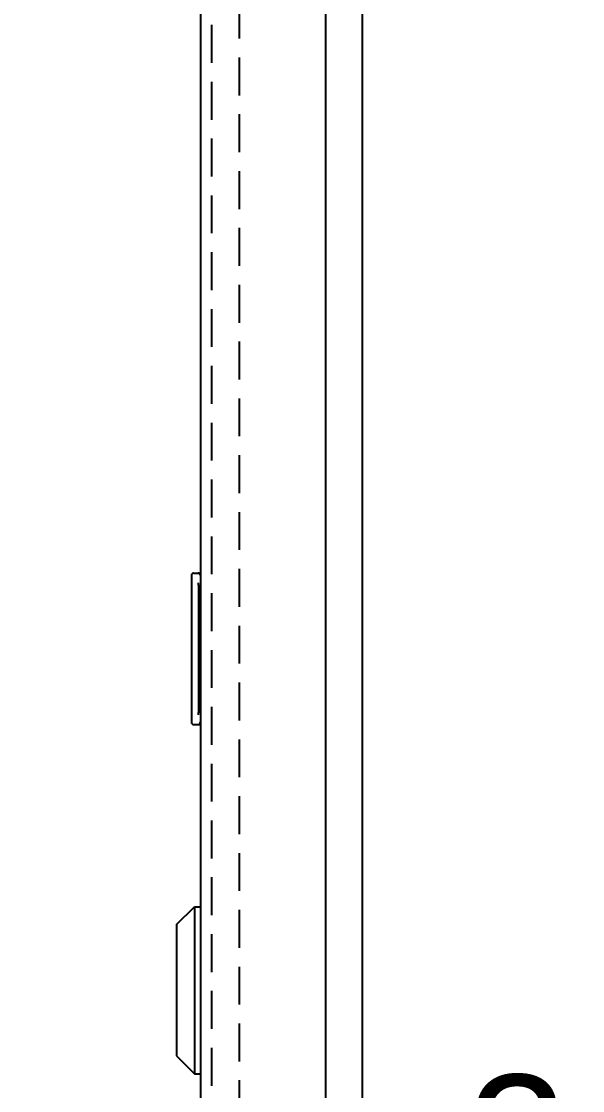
# Model space of a CAD drawing. Header units: inches. Extents: x 0 to 183, y 0 to 117.
# Drawn here: x 78.74 to 82.44, y 33.21 to 40.26 of the extents above; entities that cross this region are included whole.
import ezdxf

# ---------------------------------------------------------------- set-up
doc = ezdxf.new("R2010")
doc.units = ezdxf.units.IN
doc.header["$MEASUREMENT"] = 0
doc.linetypes.add('HIDDEN', pattern=[0.375, 0.25, -0.125])
doc.layers.add('DEFAULT_2', color=8, linetype='HIDDEN')
doc.layers.add('DOOR_ASSEMBLY', color=7, linetype='Continuous')
doc.styles.get("Standard").update_dxf_attribs({"font": 'arial.ttf'})
doc.dimstyles.get("Standard").update_dxf_attribs({"dimtxt": 0.18, "dimasz": 0.18, "dimexe": 0.18, "dimexo": 0.0625, "dimgap": 0.09, "dimtad": 0, "dimtih": 1, "dimtoh": 1, "dimdec": 4, "dimzin": 0, "dimdsep": 46, "dimtxsty": 'Standard', "dimcen": 0.09, "dimadec": 0, "dimazin": 0, "dimtfac": 1, "dimtdec": 4, "dimtofl": 0, "dimtmove": 0, "dimatfit": 3, "dimfxl": 1, "dimtolj": 1, "dimtzin": 0, "dimarcsym": 0})

# ---------------------------------------------------------------- blocks, each defined once
blk = doc.blocks.new('*D46')
at = {"color": 0, "lineweight": -2, "transparency": 16777216}
for p, q in [((81, 52.8178), (81, 58.3675)), ((85.5, 40.3125), (85.5, 58.3675)), ((79.87, 58.1875), (78.74, 58.1875)), ((86.63, 58.1875), (87.76, 58.1875))]:
    blk.add_line(p, q, dxfattribs=at)
at = {"color": 0, "transparency": 16777216}
for points in [[(79.87, 58.3758), (79.87, 57.9992), (81, 58.1875)], [(86.63, 58.3758), (86.63, 57.9992), (85.5, 58.1875)]]:
    blk.add_solid(points, dxfattribs=at)
at = {"layer": 'Defpoints', "color": 0, "transparency": 16777216}
for p in [(81, 58.1875), (81, 52.7553), (85.5, 40.25)]:
    blk.add_point(p, dxfattribs=at)
at = {"color": 0, "transparency": 16777216, "insert": (83.25, 58.1875), "char_height": 0.85, "attachment_point": 5}
blk.add_mtext('\\A1;4.5000', dxfattribs=at)
blk = doc.blocks.new('*D47')
at = {"color": 0, "lineweight": -2, "transparency": 16777216}
for p, q in [((83.5, 35.5103), (83.5, 36.6403)), ((89, 34.3803), (83.32, 34.3803)), ((89, 31.3803), (83.32, 31.3803)), ((83.5, 30.2503), (83.5, 29.1203))]:
    blk.add_line(p, q, dxfattribs=at)
at = {"color": 0, "transparency": 16777216}
for points in [[(83.3117, 35.5103), (83.6883, 35.5103), (83.5, 34.3803)], [(83.3117, 30.2503), (83.6883, 30.2503), (83.5, 31.3803)]]:
    blk.add_solid(points, dxfattribs=at)
at = {"layer": 'Defpoints', "color": 0, "transparency": 16777216}
for p in [(89.0625, 34.3803), (83.5, 31.3803), (89.0625, 31.3803)]:
    blk.add_point(p, dxfattribs=at)
at = {"color": 0, "transparency": 16777216, "insert": (83.5, 32.8803), "char_height": 0.85, "attachment_point": 5}
blk.add_mtext('\\A1;3.0000', dxfattribs=at)

msp = doc.modelspace()

# ---------------------------------------------------------------- linework, layer by layer
at = {"color": 3, "linetype": 'Continuous'}
msp.add_line((80.98925, 31.44767), (80.98925, 67.29767), dxfattribs=at)
at = {"layer": 'DEFAULT_2', "color": 8, "linetype": 'HIDDEN'}
msp.add_line((80.17661, 66.27496), (80.17661, 32.47037), dxfattribs=at)
at = {"layer": 'DOOR_ASSEMBLY', "color": 3, "linetype": 'Continuous'}
for p, q in [((79.92125, 67.00567), (79.92125, 31.73967)), ((80.74625, 67.03267), (80.74625, 31.71267))]:
    msp.add_line(p, q, dxfattribs=at)
at = {"layer": 'DOOR_ASSEMBLY', "color": 8, "linetype": 'HIDDEN'}
msp.add_line((79.99625, 31.73967), (79.99625, 67.00567), dxfattribs=at)
at = {"layer": 'DOOR_ASSEMBLY', "color": 7, "linetype": 'Continuous'}
for p, q in [((79.87625, 36.62267), (79.92125, 36.62267)), ((79.86125, 36.60767), (79.86125, 35.63767)), ((79.90792, 36.52267), (79.90792, 35.72267)), ((79.87625, 35.62267), (79.92125, 35.62267)), ((79.76377, 34.30274), (79.88188, 34.42085)), ((79.88188, 34.42085), (79.92125, 34.42085)), ((79.88188, 34.42085), (79.88188, 33.31849)), ((79.76377, 34.30273), (79.76377, 33.4366)), ((79.76377, 33.4366), (79.88188, 33.31849)), ((79.88188, 33.31849), (79.92125, 33.31849))]:
    msp.add_line(p, q, dxfattribs=at)
for points in [[(79.90625, 36.55884), (79.90673, 36.55315), (79.90714, 36.5473), (79.90747, 36.54131), (79.90772, 36.53519), (79.90786, 36.52897), (79.90792, 36.52267)], [(79.90792, 35.72267), (79.90786, 35.71637), (79.90771, 35.71014), (79.90747, 35.70403), (79.90714, 35.69803), (79.90673, 35.69218), (79.90625, 35.68649)]]:
    msp.add_lwpolyline(points, dxfattribs=at)
for centre, start, end in [((79.87625, 36.60767), 90, 180), ((79.90625, 36.60767), 0, 90), ((79.87625, 35.63767), 180, 270), ((79.90625, 35.63767), 270, 0)]:
    msp.add_arc(centre, 0.015, start, end, dxfattribs=at)

# ---------------------------------------------------------------- dimensions: what is measured, and where the dimension line sits
at = {"color": 2}
dim = msp.add_linear_dim(base=(81, 58.1875), p1=(85.5, 40.25), p2=(81, 52.75529), dimstyle='Standard', override={"dimtxt": 0.85, "dimasz": 1.13}, dxfattribs=at)
dim.commit()
dim.dimension.update_dxf_attribs({"geometry": '*D46', "text_midpoint": (83.25, 58.1875), "dimtype": 160})
dim = msp.add_linear_dim(base=(83.5, 31.38029), p1=(89.0625, 34.38029), p2=(89.0625, 31.38029), angle=90, dimstyle='Standard', override={"dimtxt": 0.85, "dimasz": 1.13}, dxfattribs=at)
dim.commit()
dim.dimension.update_dxf_attribs({"geometry": '*D47', "text_midpoint": (83.5, 32.88029), "dimtype": 160})

doc.saveas('drawing.dxf')
